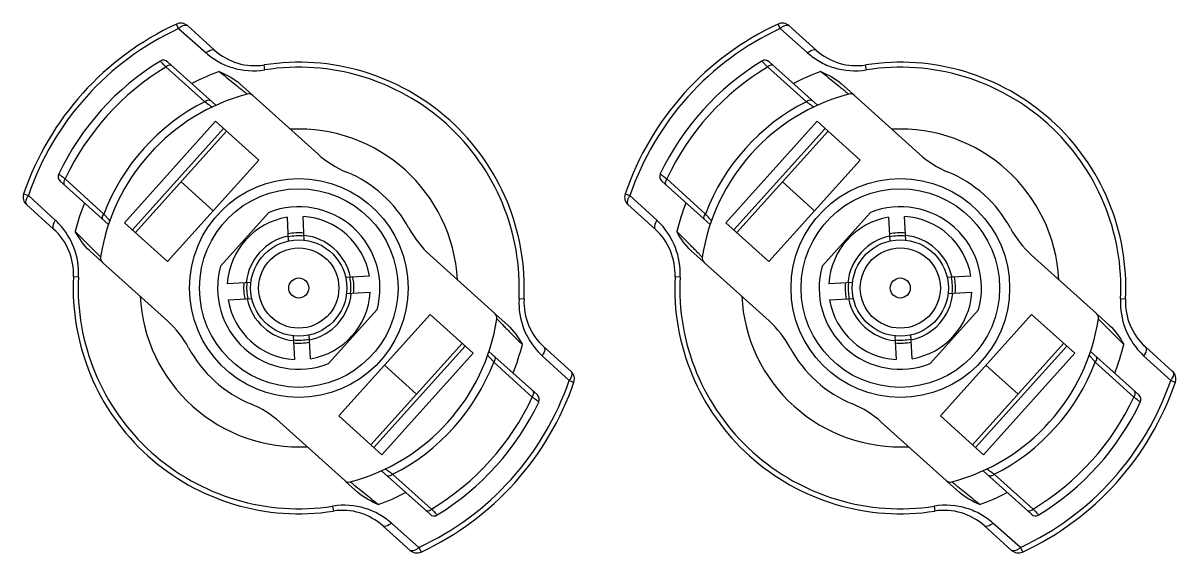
# Model space of a CAD drawing. Header units: millimetres. Extents: x 10297564 to 11610295, y -9287743 to -8409454.
# Drawn here: x 10493704 to 10494858, y -9076658 to -9076129 of the extents above; entities that cross this region are included whole.
import ezdxf

# ---------------------------------------------------------------- set-up
doc = ezdxf.new("R2010")
doc.units = ezdxf.units.MM
doc.header["$LTSCALE"] = 100
doc.layers.add('-0', color=7, linetype='Continuous')

# ---------------------------------------------------------------- blocks, each defined once
blk = doc.blocks.new('인버터 외형도')
at = {"layer": '-0', "linetype": 'Continuous'}
for p, q in [((93539.21, 54042.63), (93537.63, 54046.04)), ((93566.26, 54026.42), (93545.83, 54044.81)), ((93990.68, 54042.63), (93989.1, 54046.04)), ((94017.73, 54026.42), (93997.3, 54044.81)), ((93539.21, 54042.63), (93559.84, 54024.33)), ((93990.68, 54042.63), (94011.31, 54024.33)), ((93567.18, 53985.09), (93530.88, 54017.77)), ((94018.65, 53985.09), (93982.35, 54017.77)), ((93529.72, 54013.81), (93558.92, 53987.78)), ((93603.98, 54011.64), (93603.4, 54015.36)), ((93981.19, 54013.81), (94010.39, 53987.78)), ((94055.45, 54011.64), (94054.87, 54015.36)), ((93594.01, 53993.33), (93585.3, 54001.17)), ((94045.48, 53993.33), (94036.77, 54001.17)), ((93594.93, 53992.5), (93643.64, 53948.64)), ((94046.4, 53992.5), (94095.11, 53948.64)), ((93567, 53973.1), (93498.52, 53897.05)), ((93572.98, 53967.71), (93504.5, 53891.67)), ((93575.28, 53965.64), (93506.81, 53889.59)), ((93567, 53973.1), (93599.33, 53943.99)), ((94018.47, 53973.1), (93949.99, 53897.05)), ((94024.45, 53967.71), (93955.97, 53891.67)), ((94026.75, 53965.64), (93958.28, 53889.59)), ((94018.47, 53973.1), (94050.8, 53943.99)), ((93599.33, 53943.99), (93530.85, 53867.94)), ((94050.8, 53943.99), (93982.32, 53867.94)), ((93486.62, 53895.62), (93450.33, 53928.3)), ((93483.08, 53903.56), (93454.14, 53929.87)), ((93541.05, 53927.62), (93565.09, 53905.97)), ((93938.09, 53895.62), (93901.8, 53928.3)), ((93934.55, 53903.56), (93905.61, 53929.87)), ((93992.52, 53927.62), (94016.56, 53905.97)), ((93422.91, 53918.63), (93426.47, 53917.42)), ((93446.83, 53898.81), (93426.47, 53917.42)), ((93874.38, 53918.63), (93877.94, 53917.42)), ((93898.3, 53898.81), (93877.94, 53917.42)), ((93425, 53910.6), (93445.42, 53892.21)), ((93876.47, 53910.6), (93896.89, 53892.21)), ((93530.85, 53867.94), (93498.52, 53897.05)), ((93570.67, 53864.37), (93607.04, 53904.77)), ((93620.59, 53901.09), (93621.54, 53883.03)), ((93633.56, 53883.66), (93632.61, 53901.72)), ((93982.32, 53867.94), (93949.99, 53897.05)), ((94022.14, 53864.37), (94058.51, 53904.77)), ((94072.06, 53901.09), (94073.01, 53883.03)), ((94085.03, 53883.66), (94084.08, 53901.72)), ((93481.13, 53868.16), (93472.52, 53875.92)), ((93776.64, 53828.89), (93727.93, 53872.74)), ((93932.6, 53868.16), (93923.99, 53875.92)), ((94228.11, 53828.89), (94179.4, 53872.74)), ((93482.15, 53867.24), (93530.86, 53823.39)), ((93933.62, 53867.24), (93982.33, 53823.39)), ((93464.06, 53856.24), (93460.3, 53856.43)), ((93682.42, 53856.87), (93664.36, 53855.92)), ((93915.53, 53856.24), (93911.77, 53856.43)), ((94133.89, 53856.87), (94115.83, 53855.92)), ((93593.8, 53852.23), (93575.74, 53851.28)), ((93664.99, 53843.9), (93683.05, 53844.85)), ((94045.27, 53852.23), (94027.21, 53851.28)), ((94116.46, 53843.9), (94134.52, 53844.85)), ((93576.37, 53839.26), (93594.43, 53840.2)), ((93798.49, 53839.7), (93794.73, 53839.88)), ((94027.84, 53839.26), (94045.9, 53840.2)), ((94249.96, 53839.7), (94246.2, 53839.88)), ((93688.12, 53831.76), (93651.75, 53791.36)), ((93659.46, 53752.14), (93727.94, 53828.19)), ((93727.94, 53828.19), (93760.27, 53799.08)), ((93777.66, 53827.97), (93786.27, 53820.21)), ((94139.59, 53831.76), (94103.22, 53791.36)), ((94110.93, 53752.14), (94179.41, 53828.19)), ((94179.41, 53828.19), (94211.74, 53799.08)), ((94229.13, 53827.97), (94237.74, 53820.21)), ((93625.23, 53812.47), (93626.18, 53794.41)), ((93638.2, 53795.04), (93637.26, 53813.1)), ((94076.7, 53812.47), (94077.65, 53794.41)), ((94089.67, 53795.04), (94088.73, 53813.1)), ((93683.51, 53730.49), (93751.98, 53806.54)), ((93685.81, 53728.41), (93754.29, 53804.46)), ((93833.8, 53785.52), (93813.37, 53803.91)), ((94134.98, 53730.49), (94203.45, 53806.54)), ((94137.28, 53728.41), (94205.76, 53804.46)), ((94285.27, 53785.52), (94264.84, 53803.91)), ((93760.27, 53799.08), (93691.8, 53723.03)), ((93808.47, 53767.83), (93772.17, 53800.51)), ((93775.71, 53792.57), (93804.65, 53766.26)), ((93811.96, 53797.31), (93832.32, 53778.71)), ((94211.74, 53799.08), (94143.27, 53723.03)), ((94259.93, 53767.83), (94223.64, 53800.51)), ((94227.18, 53792.57), (94256.12, 53766.26)), ((94263.43, 53797.31), (94283.79, 53778.71)), ((93717.75, 53768.51), (93693.7, 53790.16)), ((94169.22, 53768.51), (94145.17, 53790.16)), ((93691.8, 53723.03), (93659.46, 53752.14)), ((94143.27, 53723.03), (94110.93, 53752.14)), ((93615.15, 53747.49), (93663.86, 53703.63)), ((94066.62, 53747.49), (94115.33, 53703.63)), ((93727.91, 53678.36), (93691.62, 53711.04)), ((93729.07, 53682.32), (93699.88, 53708.35)), ((94179.38, 53678.36), (94143.09, 53711.04)), ((94180.54, 53682.32), (94151.35, 53708.35)), ((93664.79, 53702.8), (93673.49, 53694.96)), ((94116.26, 53702.8), (94124.96, 53694.96)), ((93654.81, 53684.49), (93655.39, 53680.77)), ((94106.28, 53684.49), (94106.86, 53680.77)), ((93719.58, 53653.5), (93698.95, 53671.8)), ((94171.05, 53653.5), (94150.42, 53671.8)), ((93692.54, 53669.71), (93712.96, 53651.32)), ((94144.01, 53669.71), (94164.43, 53651.32)), ((93719.58, 53653.5), (93721.16, 53650.09)), ((94171.05, 53653.5), (94172.63, 53650.09))]:
    blk.add_line(p, q, dxfattribs=at)
for centre, radius in [((93629.4, 53848.06), 82.02), ((93629.4, 53848.06), 74.49), ((94080.87, 53848.06), 82.02), ((94080.87, 53848.06), 74.49), ((93629.4, 53848.06), 36.12), ((94080.87, 53848.06), 36.12), ((93629.4, 53848.06), 30.1), ((94080.87, 53848.06), 30.1), ((93629.4, 53848.06), 7.52), ((94080.87, 53848.06), 7.52)]:
    blk.add_circle(centre, radius, dxfattribs=at)
for centre, radius, start, end in [((93629.4, 53848.06), 218.21, 114.8676, 161.1324), ((93540.8, 54039.22), 7.52, 48.00002, 114.8676), ((94080.87, 53848.06), 218.21, 114.8676, 161.1324), ((93992.27, 54039.22), 7.52, 48.00002, 114.8676), ((93629.4, 53848.06), 214.45, 114.86886, 161.13137), ((93549.21, 54031.77), 14.76, 129.29615, 132.65506), ((94080.87, 53848.06), 214.45, 114.86886, 161.13137), ((94000.68, 54031.77), 14.76, 129.29615, 132.65506), ((93596.47, 54059.97), 45.15, 227.99998, 278.83328), ((94047.94, 54059.97), 45.15, 227.99998, 278.83328), ((93629.4, 53848.06), 199.4, 121.39845, 154.60155), ((93527.86, 54014.41), 4.51, 48, 121.39845), ((94080.87, 53848.06), 199.4, 121.39845, 154.60155), ((93979.33, 54014.41), 4.51, 48, 121.39845), ((93629.4, 53848.06), 193.41, 121.02237, 154.97763), ((93752.04, 54225.45), 306.96, 223.18114, 223.59097), ((93629.4, 53848.06), 173.06, 110.16143, 117.59726), ((93629.4, 53848.06), 169.3, 357.16671, 98.83329), ((93597.15, 54050.91), 39.86, 279.43841, 279.86675), ((93629.4, 53848.06), 165.54, 357.16759, 98.83305), ((94080.87, 53848.06), 193.41, 121.02237, 154.97763), ((94203.51, 54225.45), 306.96, 223.18114, 223.59097), ((94080.87, 53848.06), 173.06, 110.16143, 117.59726), ((94080.87, 53848.06), 169.3, 357.16671, 98.83329), ((94048.62, 54050.91), 39.86, 279.43841, 279.86675), ((94080.87, 53848.06), 165.54, 357.16759, 98.83305), ((93629.4, 53848.06), 150.49, 104.88018, 171.11982), ((93591.91, 53989.14), 4.51, 48, 104.88018), ((94080.87, 53848.06), 150.49, 104.88018, 171.11982), ((94043.38, 53989.14), 4.51, 48, 104.88018), ((93629.4, 53848.06), 156.48, 116.76957, 159.23012), ((93758.95, 54256.08), 334.64, 233.80746, 233.93166), ((94080.87, 53848.06), 156.48, 116.76957, 159.23012), ((94210.42, 54256.08), 334.64, 233.80746, 233.93166), ((93629.4, 53848.06), 119.18, 3, 93), ((94080.87, 53848.06), 119.18, 3, 93), ((93693.99, 54004.56), 75.24, 228, 247.57184), ((94145.46, 54004.56), 75.24, 228, 247.57184), ((93453.35, 53931.65), 4.51, 154.60155, 228), ((93268.16, 53688.29), 304.87, 52.40839, 52.82099), ((93629.4, 53848.06), 94.06, 28.42816, 67.57184), ((93904.82, 53931.65), 4.51, 154.60155, 228), ((93719.63, 53688.29), 304.87, 52.40839, 52.82099), ((94080.87, 53848.06), 94.06, 28.42816, 67.57184), ((93430.03, 53916.2), 7.52, 161.1324, 227.99998), ((93438.29, 53908.62), 14.73, 143.34326, 146.70726), ((93881.5, 53916.2), 7.52, 161.1324, 227.99998), ((93889.76, 53908.62), 14.73, 143.34326, 146.70726), ((93629.4, 53848.06), 173.06, 158.40274, 165.83857), ((93629.4, 53848.06), 60.95, 344.48364, 111.51636), ((94080.87, 53848.06), 173.06, 158.40274, 165.83857), ((94080.87, 53848.06), 60.95, 344.48364, 111.51636), ((93392.81, 53842.57), 77.98, 43.2552, 46.15519), ((93238.63, 53677.9), 332.65, 42.06884, 42.19356), ((93629.4, 53848.06), 53.75, 99.43017, 176.56979), ((93629.4, 53848.06), 53.75, 9.43018, 86.56983), ((93844.28, 53842.57), 77.98, 43.2552, 46.15519), ((93690.1, 53677.9), 332.65, 42.06884, 42.19356), ((94080.87, 53848.06), 53.75, 99.43017, 176.56979), ((94080.87, 53848.06), 53.75, 9.43018, 86.56983), ((93415.21, 53858.66), 45.15, 357.16671, 48.00001), ((93629.4, 53848.06), 41.38, 84.6364, 101.3636), ((93778.28, 53928.66), 75.24, 208.42816, 228), ((93866.68, 53858.66), 45.15, 357.16671, 48.00001), ((94080.87, 53848.06), 41.38, 84.6364, 101.3636), ((94229.75, 53928.66), 75.24, 208.42816, 228), ((93629.4, 53848.06), 39.64, 101.73415, 174.26585), ((93629.4, 53848.06), 39.13, 84.24614, 101.75386), ((93629.4, 53848.06), 39.64, 11.73415, 84.26585), ((94080.87, 53848.06), 39.64, 101.73415, 174.26585), ((94080.87, 53848.06), 39.13, 84.24614, 101.75386), ((94080.87, 53848.06), 39.64, 11.73415, 84.26585), ((93485.17, 53870.6), 4.51, 171.11982, 228), ((93936.64, 53870.6), 4.51, 171.11982, 228), ((93629.4, 53848.06), 60.95, 164.48364, 291.51636), ((94080.87, 53848.06), 60.95, 164.48364, 291.51636), ((93629.4, 53848.06), 169.3, 177.16671, 278.83329), ((93629.4, 53848.06), 165.54, 177.16759, 278.83305), ((93422.66, 53858.98), 41.49, 356.21331, 356.63414), ((93629.4, 53848.06), 39.13, 354.24614, 11.75386), ((93629.4, 53848.06), 41.38, 354.6364, 11.3636), ((94080.87, 53848.06), 169.3, 177.16671, 278.83329), ((94080.87, 53848.06), 165.54, 177.16759, 278.83305), ((93874.13, 53858.98), 41.49, 356.21331, 356.63414), ((94080.87, 53848.06), 39.13, 354.24614, 11.75386), ((94080.87, 53848.06), 41.38, 354.6364, 11.3636), ((93629.4, 53848.06), 41.38, 174.6364, 191.3636), ((93629.4, 53848.06), 39.13, 174.24614, 191.75386), ((93629.4, 53848.06), 53.75, 279.43017, 356.56979), ((94080.87, 53848.06), 41.38, 174.6364, 191.3636), ((94080.87, 53848.06), 39.13, 174.24614, 191.75386), ((94080.87, 53848.06), 53.75, 279.43017, 356.56979), ((93629.4, 53848.06), 119.18, 183, 273), ((93629.4, 53848.06), 53.75, 189.43018, 266.56983), ((93629.4, 53848.06), 39.64, 191.73415, 264.26585), ((93629.4, 53848.06), 39.64, 281.73415, 354.26585), ((93836.2, 53837.14), 41.56, 176.21907, 176.63928), ((93843.58, 53837.46), 45.15, 177.16671, 228.00002), ((94080.87, 53848.06), 119.18, 183, 273), ((94080.87, 53848.06), 53.75, 189.43018, 266.56983), ((94080.87, 53848.06), 39.64, 191.73415, 264.26585), ((94080.87, 53848.06), 39.64, 281.73415, 354.26585), ((94287.67, 53837.14), 41.56, 176.21907, 176.63928), ((94295.05, 53837.46), 45.15, 177.16671, 228.00002), ((93773.62, 53825.53), 4.51, 351.11982, 48), ((94225.09, 53825.53), 4.51, 351.11982, 48), ((93480.51, 53767.47), 75.24, 28.42816, 48), ((93629.4, 53848.06), 150.49, 284.88018, 351.11982), ((93931.98, 53767.47), 75.24, 28.42816, 48), ((94080.87, 53848.06), 150.49, 284.88018, 351.11982), ((93629.4, 53848.06), 94.06, 208.42816, 247.57184), ((93629.4, 53848.06), 39.13, 264.24614, 281.75386), ((93629.4, 53848.06), 41.38, 264.6364, 281.3636), ((93629.4, 53848.06), 173.06, 338.40274, 345.83857), ((94080.87, 53848.06), 94.06, 208.42816, 247.57184), ((94080.87, 53848.06), 39.13, 264.24614, 281.75386), ((94080.87, 53848.06), 41.38, 264.6364, 281.3636), ((94080.87, 53848.06), 173.06, 338.40274, 345.83857), ((93629.4, 53848.06), 156.48, 296.76957, 339.23012), ((94020.16, 54018.23), 332.65, 222.06884, 222.19356), ((93865.98, 53853.55), 77.97, 223.25525, 226.15551), ((94080.87, 53848.06), 156.48, 296.76957, 339.23012), ((94471.63, 54018.23), 332.65, 222.06884, 222.19356), ((94317.45, 53853.55), 77.97, 223.25525, 226.15551), ((93828.76, 53779.93), 7.52, 341.1324, 47.99998), ((94280.23, 53779.93), 7.52, 341.1324, 47.99998), ((93629.4, 53848.06), 214.45, 294.86846, 341.13116), ((93629.4, 53848.06), 218.21, 294.8676, 341.1324), ((93820.76, 53787.3), 14.41, 323.32345, 326.80304), ((94080.87, 53848.06), 214.45, 294.86846, 341.13116), ((94080.87, 53848.06), 218.21, 294.8676, 341.1324), ((94272.23, 53787.3), 14.41, 323.32345, 326.80304), ((93805.44, 53764.48), 4.51, 334.60155, 48), ((94256.91, 53764.48), 4.51, 334.60155, 48), ((93564.8, 53691.57), 75.24, 48, 67.57184), ((93629.4, 53848.06), 193.41, 301.02237, 334.97763), ((93629.4, 53848.06), 199.4, 301.39845, 334.60155), ((93990.63, 54007.83), 304.87, 232.40839, 232.82099), ((94016.27, 53691.57), 75.24, 48, 67.57184), ((94080.87, 53848.06), 193.41, 301.02237, 334.97763), ((94080.87, 53848.06), 199.4, 301.39845, 334.60155), ((94442.1, 54007.83), 304.87, 232.40839, 232.82099), ((93499.84, 53440.04), 334.64, 53.80746, 53.93166), ((93951.31, 53440.04), 334.64, 53.80746, 53.93166), ((93666.88, 53706.98), 4.51, 228, 284.88018), ((94118.35, 53706.98), 4.51, 228, 284.88018), ((93629.4, 53848.06), 173.06, 290.16143, 297.59726), ((94080.87, 53848.06), 173.06, 290.16143, 297.59726), ((93661.65, 53645.15), 39.93, 99.4331, 99.86081), ((93662.33, 53636.16), 45.15, 47.99998, 98.83328), ((93506.75, 53470.67), 306.96, 43.18114, 43.59097), ((94113.12, 53645.15), 39.93, 99.4331, 99.86081), ((94113.8, 53636.16), 45.15, 47.99998, 98.83328), ((93958.22, 53470.67), 306.96, 43.18114, 43.59097), ((93730.93, 53681.72), 4.51, 228, 301.39845), ((94182.4, 53681.72), 4.51, 228, 301.39845), ((93717.99, 53656.91), 7.52, 228.00002, 294.8676), ((93709.57, 53664.37), 14.77, 309.29306, 312.64696), ((94169.46, 53656.91), 7.52, 228.00002, 294.8676), ((94161.04, 53664.37), 14.77, 309.29306, 312.64696)]:
    blk.add_arc(centre, radius, start, end, dxfattribs=at)
for points, knots in [([(93539.86, 54043.19), (93540.42, 54043.65), (93542.03, 54044.82), (93544.79, 54045.75), (93545.83, 54044.81)], [0, 0, 0, 0, 0.338702, 1, 1, 1, 1]), ([(93991.33, 54043.19), (93991.89, 54043.65), (93993.5, 54044.82), (93996.26, 54045.75), (93997.3, 54044.81)], [0, 0, 0, 0, 0.338702, 1, 1, 1, 1]), ([(93559.84, 54024.33), (93560.41, 54024.84), (93562.09, 54026.19), (93565.11, 54027.45), (93566.26, 54026.42)], [0, 0, 0, 0, 0.332084, 1, 1, 1, 1]), ([(94011.31, 54024.33), (94011.88, 54024.84), (94013.56, 54026.19), (94016.58, 54027.45), (94017.73, 54026.42)], [0, 0, 0, 0, 0.332084, 1, 1, 1, 1]), ([(93528.21, 54015.4), (93527.83, 54015.81), (93527.16, 54016.47), (93526.34, 54017.5), (93525.79, 54017.81), (93525.59, 54018.31), (93525.51, 54018.26)], [0, 0, 0, 0, 0.424919, 0.740108, 0.93407, 1, 1, 1, 1]), ([(93559.84, 54024.33), (93562.69, 54021.93), (93568.83, 54017.39), (93583.33, 54011.32), (93595.74, 54010.27), (93603.68, 54011.59)], [0, 0, 0, 0, 0.238069, 0.484653, 1, 1, 1, 1]), ([(93979.68, 54015.4), (93979.3, 54015.81), (93978.63, 54016.47), (93977.8, 54017.5), (93977.26, 54017.81), (93977.06, 54018.31), (93976.98, 54018.26)], [0, 0, 0, 0, 0.424919, 0.740108, 0.93407, 1, 1, 1, 1]), ([(94011.31, 54024.33), (94014.16, 54021.93), (94020.3, 54017.39), (94034.8, 54011.32), (94047.21, 54010.27), (94055.15, 54011.59)], [0, 0, 0, 0, 0.238069, 0.484653, 1, 1, 1, 1]), ([(93534.14, 54014.83), (93533.91, 54015.04), (93532.35, 54015.69), (93530.67, 54014.67), (93529.72, 54013.81)], [0, 0, 0, 0, 0.196664, 1, 1, 1, 1]), ([(93569.75, 54010.52), (93571.07, 54009.46), (93575.72, 54005.65), (93580.38, 54001.84), (93583.75, 53999.13)], [0, 0, 0, 0, 0.281113, 1, 1, 1, 1]), ([(93985.61, 54014.83), (93985.38, 54015.04), (93983.82, 54015.69), (93982.14, 54014.67), (93981.19, 54013.81)], [0, 0, 0, 0, 0.196664, 1, 1, 1, 1]), ([(94021.22, 54010.52), (94022.54, 54009.46), (94027.19, 54005.65), (94031.85, 54001.84), (94035.22, 53999.13)], [0, 0, 0, 0, 0.281113, 1, 1, 1, 1]), ([(93583.75, 53999.13), (93584.72, 53998.35), (93586.44, 53997.03), (93588.58, 53995.08), (93590.01, 53994.37), (93590.55, 53993.45), (93590.75, 53993.51)], [0, 0, 0, 0, 0.416449, 0.733013, 0.931329, 1, 1, 1, 1]), ([(94035.22, 53999.13), (94036.19, 53998.35), (94037.91, 53997.03), (94040.05, 53995.08), (94041.48, 53994.37), (94042.02, 53993.45), (94042.22, 53993.51)], [0, 0, 0, 0, 0.416449, 0.733013, 0.931329, 1, 1, 1, 1]), ([(93558.92, 53987.78), (93559.27, 53988.08), (93560.42, 53988.93), (93562.39, 53989.39), (93563.16, 53988.7)], [0, 0, 0, 0, 0.312788, 1, 1, 1, 1]), ([(93561.93, 53985.59), (93562.54, 53985.15), (93563.31, 53984.45), (93564.16, 53984.1), (93564.36, 53983.78), (93564.43, 53983.81)], [0, 0, 0, 0, 0.736988, 0.932727, 1, 1, 1, 1]), ([(94010.39, 53987.78), (94010.74, 53988.08), (94011.89, 53988.93), (94013.86, 53989.39), (94014.63, 53988.7)], [0, 0, 0, 0, 0.312788, 1, 1, 1, 1]), ([(94013.4, 53985.59), (94014.01, 53985.15), (94014.78, 53984.45), (94015.63, 53984.1), (94015.83, 53983.78), (94015.9, 53983.81)], [0, 0, 0, 0, 0.736988, 0.932727, 1, 1, 1, 1]), ([(93449.27, 53933.59), (93449.23, 53933.51), (93449.75, 53933.36), (93450.12, 53932.85), (93451.22, 53932.14), (93451.95, 53931.54), (93452.4, 53931.2)], [0, 0, 0, 0, 0.065935, 0.259896, 0.575085, 1, 1, 1, 1]), ([(93900.74, 53933.59), (93900.7, 53933.51), (93901.22, 53933.36), (93901.59, 53932.85), (93902.69, 53932.14), (93903.42, 53931.54), (93903.87, 53931.2)], [0, 0, 0, 0, 0.065935, 0.259896, 0.575085, 1, 1, 1, 1]), ([(93454.14, 53929.87), (93453.85, 53929.46), (93453.05, 53928.19), (93452.79, 53926.08), (93453.58, 53925.36)], [0, 0, 0, 0, 0.318855, 1, 1, 1, 1]), ([(93905.61, 53929.87), (93905.32, 53929.46), (93904.52, 53928.19), (93904.26, 53926.08), (93905.05, 53925.36)], [0, 0, 0, 0, 0.318855, 1, 1, 1, 1]), ([(93425.98, 53916.71), (93425.58, 53916.11), (93424.58, 53914.39), (93423.95, 53911.54), (93425, 53910.6)], [0, 0, 0, 0, 0.338669, 1, 1, 1, 1]), ([(93877.45, 53916.71), (93877.05, 53916.11), (93876.05, 53914.39), (93875.42, 53911.54), (93876.47, 53910.6)], [0, 0, 0, 0, 0.338669, 1, 1, 1, 1]), ([(93446.83, 53898.81), (93446.38, 53898.19), (93445.21, 53896.39), (93444.27, 53893.25), (93445.42, 53892.21)], [0, 0, 0, 0, 0.332083, 1, 1, 1, 1]), ([(93482.6, 53899.24), (93482.39, 53899.43), (93481.62, 53900.84), (93482.38, 53902.54), (93483.08, 53903.55)], [0, 0, 0, 0, 0.191653, 1, 1, 1, 1]), ([(93487.61, 53898.49), (93487.63, 53898.55), (93487.29, 53898.73), (93486.85, 53899.54), (93486.07, 53900.22), (93485.57, 53900.78)], [0, 0, 0, 0, 0.067289, 0.263023, 1, 1, 1, 1]), ([(93898.3, 53898.81), (93897.85, 53898.19), (93896.68, 53896.39), (93895.74, 53893.25), (93896.89, 53892.21)], [0, 0, 0, 0, 0.332083, 1, 1, 1, 1]), ([(93934.07, 53899.24), (93933.86, 53899.43), (93933.09, 53900.84), (93933.85, 53902.54), (93934.55, 53903.55)], [0, 0, 0, 0, 0.191653, 1, 1, 1, 1]), ([(93939.08, 53898.49), (93939.1, 53898.55), (93938.76, 53898.73), (93938.32, 53899.54), (93937.54, 53900.22), (93937.04, 53900.78)], [0, 0, 0, 0, 0.067289, 0.263023, 1, 1, 1, 1]), ([(93464.08, 53856.55), (93464.51, 53863.9), (93462.11, 53878.5), (93454.35, 53890.96), (93449.61, 53896.01)], [0, 0, 0, 0, 0.515411, 1, 1, 1, 1]), ([(93474.39, 53877.67), (93473.48, 53878.58), (93469.24, 53882.86), (93464.92, 53887.05), (93461.59, 53890.4)], [0, 0, 0, 0, 0.214659, 1, 1, 1, 1]), ([(93915.55, 53856.55), (93915.98, 53863.9), (93913.58, 53878.5), (93905.82, 53890.96), (93901.08, 53896.01)], [0, 0, 0, 0, 0.515411, 1, 1, 1, 1]), ([(93925.86, 53877.67), (93924.95, 53878.58), (93920.71, 53882.86), (93916.39, 53887.05), (93913.06, 53890.4)], [0, 0, 0, 0, 0.214659, 1, 1, 1, 1]), ([(93480.71, 53871.3), (93480.74, 53871.5), (93479.77, 53871.94), (93478.92, 53873.29), (93476.75, 53875.21), (93475.27, 53876.78), (93474.39, 53877.67)], [0, 0, 0, 0, 0.068681, 0.266975, 0.583551, 1, 1, 1, 1]), ([(93932.18, 53871.3), (93932.21, 53871.5), (93931.24, 53871.94), (93930.39, 53873.29), (93928.22, 53875.21), (93926.74, 53876.78), (93925.86, 53877.67)], [0, 0, 0, 0, 0.068681, 0.266975, 0.583551, 1, 1, 1, 1]), ([(93794.71, 53839.58), (93794.28, 53832.22), (93796.68, 53817.63), (93804.45, 53805.17), (93809.19, 53800.12)], [0, 0, 0, 0, 0.515411, 1, 1, 1, 1]), ([(94246.18, 53839.58), (94245.75, 53832.22), (94248.15, 53817.63), (94255.92, 53805.17), (94260.66, 53800.12)], [0, 0, 0, 0, 0.515411, 1, 1, 1, 1]), ([(93778.08, 53824.83), (93778.05, 53824.63), (93779.02, 53824.19), (93779.88, 53822.84), (93782.04, 53820.92), (93783.52, 53819.34), (93784.4, 53818.46)], [0, 0, 0, 0, 0.068681, 0.266975, 0.583551, 1, 1, 1, 1]), ([(94229.55, 53824.83), (94229.52, 53824.63), (94230.49, 53824.19), (94231.35, 53822.84), (94233.51, 53820.92), (94234.99, 53819.34), (94235.87, 53818.46)], [0, 0, 0, 0, 0.068681, 0.266975, 0.583551, 1, 1, 1, 1]), ([(93784.4, 53818.46), (93785.31, 53817.55), (93789.55, 53813.27), (93793.87, 53809.08), (93797.2, 53805.72)], [0, 0, 0, 0, 0.214659, 1, 1, 1, 1]), ([(94235.87, 53818.46), (94236.78, 53817.55), (94241.02, 53813.27), (94245.34, 53809.08), (94248.67, 53805.72)], [0, 0, 0, 0, 0.214659, 1, 1, 1, 1]), ([(93813.37, 53803.91), (93813.66, 53803.65), (93814.68, 53801.33), (93813.12, 53798.9), (93811.96, 53797.31)], [0, 0, 0, 0, 0.166451, 1, 1, 1, 1]), ([(94264.84, 53803.91), (94265.13, 53803.65), (94266.15, 53801.33), (94264.59, 53798.9), (94263.43, 53797.31)], [0, 0, 0, 0, 0.166451, 1, 1, 1, 1]), ([(93771.19, 53797.64), (93771.16, 53797.57), (93771.5, 53797.4), (93771.94, 53796.59), (93772.72, 53795.9), (93773.22, 53795.34)], [0, 0, 0, 0, 0.067289, 0.263023, 1, 1, 1, 1]), ([(93776.19, 53796.89), (93776.41, 53796.7), (93777.18, 53795.28), (93776.41, 53793.59), (93775.71, 53792.57)], [0, 0, 0, 0, 0.191653, 1, 1, 1, 1]), ([(94222.66, 53797.64), (94222.63, 53797.57), (94222.97, 53797.4), (94223.41, 53796.59), (94224.19, 53795.9), (94224.69, 53795.34)], [0, 0, 0, 0, 0.067289, 0.263023, 1, 1, 1, 1]), ([(94227.66, 53796.89), (94227.88, 53796.7), (94228.65, 53795.28), (94227.88, 53793.59), (94227.18, 53792.57)], [0, 0, 0, 0, 0.191653, 1, 1, 1, 1]), ([(93833.8, 53785.52), (93834.08, 53785.27), (93835.07, 53783.18), (93833.79, 53780.9), (93832.82, 53779.42)], [0, 0, 0, 0, 0.177307, 1, 1, 1, 1]), ([(94285.27, 53785.52), (94285.55, 53785.27), (94286.54, 53783.18), (94285.26, 53780.9), (94284.29, 53779.42)], [0, 0, 0, 0, 0.177307, 1, 1, 1, 1]), ([(93832.32, 53778.71), (93832.83, 53778.64), (93833.65, 53778.24), (93834.83, 53777.78), (93835.41, 53777.79), (93835.85, 53777.42), (93835.88, 53777.5)], [0, 0, 0, 0, 0.41407, 0.731866, 0.931777, 1, 1, 1, 1]), ([(94283.79, 53778.71), (94284.3, 53778.64), (94285.12, 53778.24), (94286.3, 53777.78), (94286.88, 53777.79), (94287.32, 53777.42), (94287.35, 53777.5)], [0, 0, 0, 0, 0.41407, 0.731866, 0.931777, 1, 1, 1, 1]), ([(93804.65, 53766.26), (93804.94, 53766.66), (93805.74, 53767.94), (93806, 53770.05), (93805.21, 53770.76)], [0, 0, 0, 0, 0.318855, 1, 1, 1, 1]), ([(94256.12, 53766.26), (94256.41, 53766.66), (94257.21, 53767.94), (94257.47, 53770.05), (94256.68, 53770.76)], [0, 0, 0, 0, 0.318855, 1, 1, 1, 1]), ([(93809.52, 53762.54), (93809.56, 53762.62), (93809.04, 53762.77), (93808.68, 53763.28), (93807.57, 53763.99), (93806.84, 53764.59), (93806.39, 53764.93)], [0, 0, 0, 0, 0.065935, 0.259896, 0.575085, 1, 1, 1, 1]), ([(94260.99, 53762.54), (94261.03, 53762.62), (94260.51, 53762.77), (94260.15, 53763.28), (94259.04, 53763.99), (94258.31, 53764.59), (94257.86, 53764.93)], [0, 0, 0, 0, 0.065935, 0.259896, 0.575085, 1, 1, 1, 1]), ([(93696.86, 53710.54), (93696.25, 53710.98), (93695.49, 53711.68), (93694.64, 53712.03), (93694.43, 53712.35), (93694.37, 53712.32)], [0, 0, 0, 0, 0.736988, 0.932727, 1, 1, 1, 1]), ([(93699.88, 53708.35), (93699.52, 53708.05), (93698.37, 53707.19), (93696.4, 53706.73), (93695.63, 53707.42)], [0, 0, 0, 0, 0.312788, 1, 1, 1, 1]), ([(94148.33, 53710.54), (94147.72, 53710.98), (94146.96, 53711.68), (94146.1, 53712.03), (94145.9, 53712.35), (94145.84, 53712.32)], [0, 0, 0, 0, 0.736988, 0.932727, 1, 1, 1, 1]), ([(94151.35, 53708.35), (94150.99, 53708.05), (94149.84, 53707.19), (94147.87, 53706.73), (94147.1, 53707.42)], [0, 0, 0, 0, 0.312788, 1, 1, 1, 1]), ([(93675.04, 53697), (93674.07, 53697.78), (93672.35, 53699.09), (93670.21, 53701.04), (93668.78, 53701.76), (93668.24, 53702.67), (93668.04, 53702.62)], [0, 0, 0, 0, 0.416449, 0.733013, 0.931329, 1, 1, 1, 1]), ([(94126.51, 53697), (94125.54, 53697.78), (94123.82, 53699.09), (94121.68, 53701.04), (94120.25, 53701.76), (94119.71, 53702.67), (94119.51, 53702.62)], [0, 0, 0, 0, 0.416449, 0.733013, 0.931329, 1, 1, 1, 1]), ([(93689.05, 53685.61), (93687.73, 53686.67), (93683.07, 53690.48), (93678.41, 53694.29), (93675.04, 53697)], [0, 0, 0, 0, 0.281113, 1, 1, 1, 1]), ([(94140.51, 53685.61), (94139.2, 53686.67), (94134.54, 53690.48), (94129.88, 53694.29), (94126.51, 53697)], [0, 0, 0, 0, 0.281113, 1, 1, 1, 1]), ([(93698.95, 53671.8), (93696.1, 53674.2), (93689.96, 53678.74), (93675.46, 53684.81), (93663.06, 53685.86), (93655.11, 53684.54)], [0, 0, 0, 0, 0.238069, 0.484653, 1, 1, 1, 1]), ([(93724.65, 53681.29), (93724.88, 53681.08), (93726.45, 53680.43), (93728.12, 53681.46), (93729.07, 53682.32)], [0, 0, 0, 0, 0.196664, 1, 1, 1, 1]), ([(93730.58, 53680.73), (93730.96, 53680.32), (93731.63, 53679.65), (93732.46, 53678.63), (93733, 53678.32), (93733.21, 53677.82), (93733.28, 53677.86)], [0, 0, 0, 0, 0.424919, 0.740108, 0.93407, 1, 1, 1, 1]), ([(94150.42, 53671.8), (94147.57, 53674.2), (94141.43, 53678.74), (94126.93, 53684.81), (94114.53, 53685.86), (94106.58, 53684.54)], [0, 0, 0, 0, 0.238069, 0.484653, 1, 1, 1, 1]), ([(94176.12, 53681.29), (94176.35, 53681.08), (94177.91, 53680.43), (94179.59, 53681.46), (94180.54, 53682.32)], [0, 0, 0, 0, 0.196664, 1, 1, 1, 1]), ([(94182.05, 53680.73), (94182.43, 53680.32), (94183.1, 53679.65), (94183.93, 53678.63), (94184.47, 53678.32), (94184.68, 53677.82), (94184.75, 53677.86)], [0, 0, 0, 0, 0.424919, 0.740108, 0.93407, 1, 1, 1, 1]), ([(93698.95, 53671.8), (93698.38, 53671.29), (93696.71, 53669.94), (93693.68, 53668.68), (93692.54, 53669.71)], [0, 0, 0, 0, 0.332084, 1, 1, 1, 1]), ([(94150.42, 53671.8), (94149.85, 53671.29), (94148.18, 53669.94), (94145.15, 53668.68), (94144.01, 53669.71)], [0, 0, 0, 0, 0.332084, 1, 1, 1, 1]), ([(93718.93, 53652.93), (93718.37, 53652.48), (93716.77, 53651.3), (93714, 53650.38), (93712.96, 53651.32)], [0, 0, 0, 0, 0.338712, 1, 1, 1, 1]), ([(94170.4, 53652.93), (94169.84, 53652.48), (94168.24, 53651.3), (94165.47, 53650.38), (94164.43, 53651.32)], [0, 0, 0, 0, 0.338712, 1, 1, 1, 1])]:
    blk.add_open_spline(points, degree=3, knots=knots, dxfattribs=at)
for points in [[(93569.75, 54010.52), (93575.23, 54007.97), (93580.8, 54005.21), (93585.3, 54001.17)], [(94021.22, 54010.52), (94026.7, 54007.97), (94032.27, 54005.21), (94036.77, 54001.17)], [(93558.92, 53987.77), (93559.73, 53987.2), (93560.54, 53986.61), (93561.35, 53986.02)], [(94010.38, 53987.77), (94011.2, 53987.2), (94012.01, 53986.61), (94012.82, 53986.02)], [(93485.08, 53901.32), (93484.41, 53902.06), (93483.74, 53902.8), (93483.08, 53903.56)], [(93936.55, 53901.32), (93935.88, 53902.06), (93935.21, 53902.8), (93934.55, 53903.56)], [(93472.52, 53875.92), (93468.03, 53879.97), (93464.7, 53885.22), (93461.59, 53890.4)], [(93923.99, 53875.92), (93919.5, 53879.97), (93916.17, 53885.22), (93913.06, 53890.4)], [(93786.27, 53820.21), (93790.76, 53816.16), (93794.09, 53810.91), (93797.2, 53805.72)], [(94237.74, 53820.21), (94242.23, 53816.16), (94245.56, 53810.91), (94248.67, 53805.72)], [(93773.71, 53794.81), (93774.38, 53794.07), (93775.05, 53793.33), (93775.71, 53792.57)], [(94225.18, 53794.81), (94225.85, 53794.07), (94226.52, 53793.33), (94227.18, 53792.57)], [(93699.88, 53708.35), (93699.06, 53708.93), (93698.25, 53709.52), (93697.45, 53710.11)], [(94151.35, 53708.35), (94150.53, 53708.93), (94149.72, 53709.52), (94148.92, 53710.11)], [(93689.05, 53685.61), (93683.56, 53688.16), (93677.99, 53690.91), (93673.49, 53694.96)], [(94140.51, 53685.61), (94135.03, 53688.16), (94129.46, 53690.91), (94124.96, 53694.96)]]:
    blk.add_open_spline(points, degree=3, dxfattribs=at)

msp = doc.modelspace()

# ---------------------------------------------------------------- block references
at = {"xscale": 1.333333333333333, "yscale": 1.333333333333333, "zscale": 1.333333333333333}
msp.add_blockref('인버터 외형도', (10369140.6, -9148191), dxfattribs=at)

doc.saveas('drawing.dxf')
